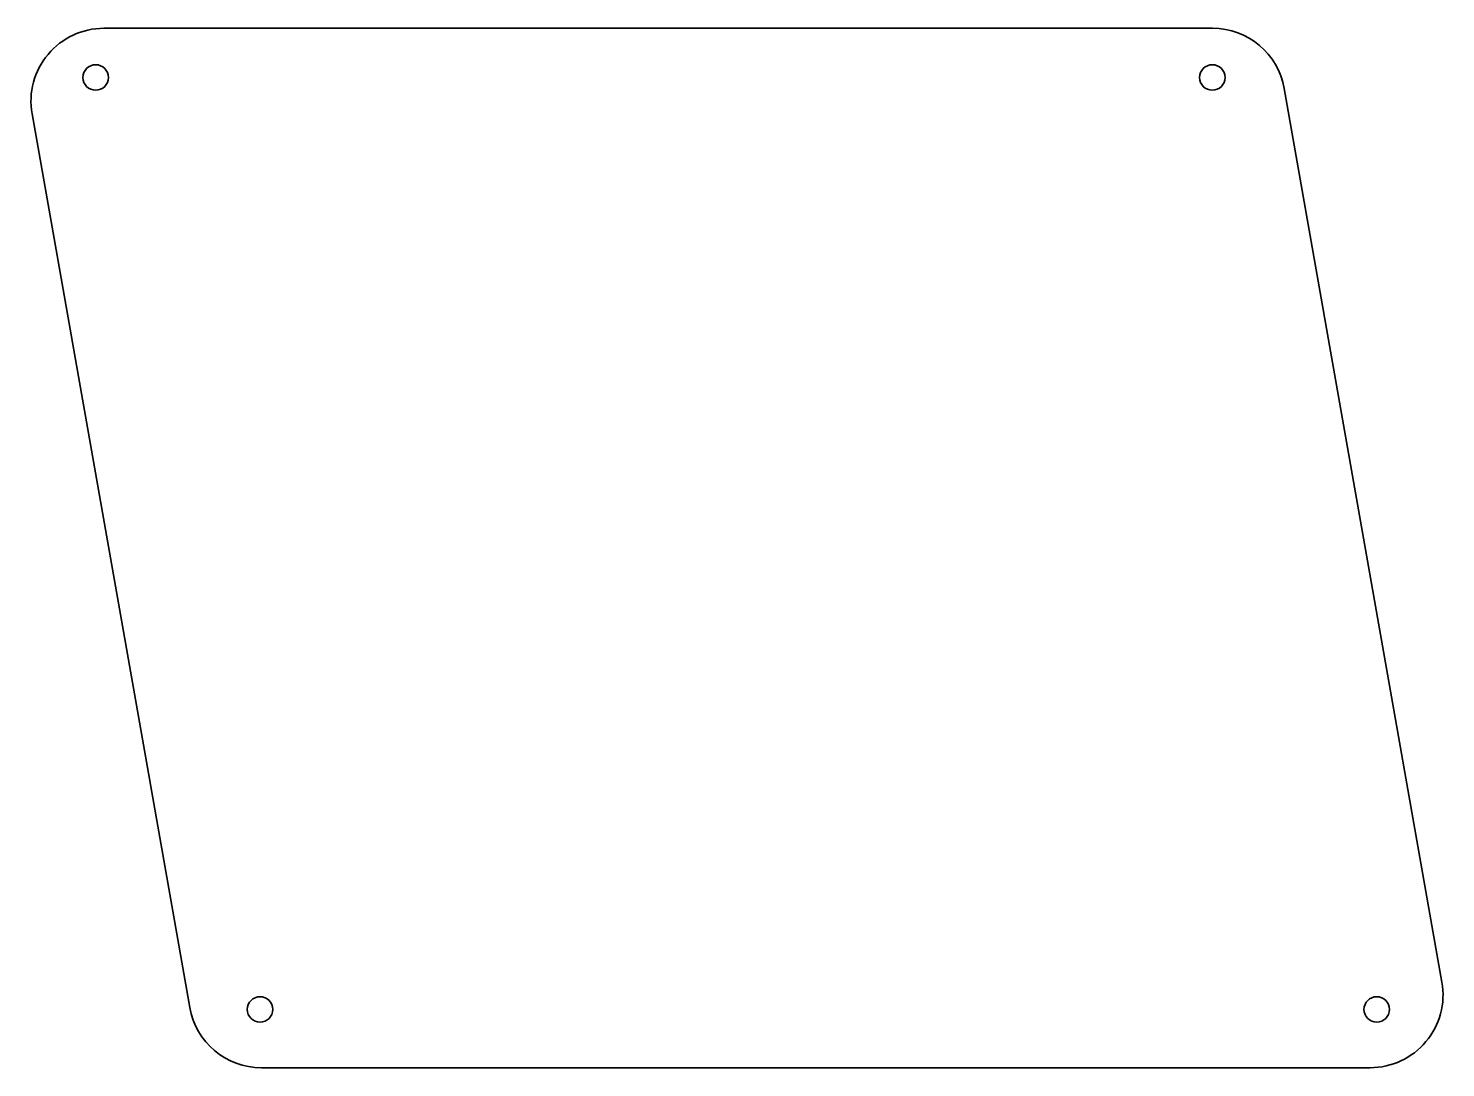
# Model space of a CAD drawing. Header units: millimetres. Extents: x -1 to 388, y 0 to 286.
import ezdxf

# ---------------------------------------------------------------- set-up
doc = ezdxf.new("R2010")
doc.units = ezdxf.units.MM
doc.layers.add('SIMUMAK Visible (ISO)', color=7, linetype='Continuous', lineweight=35)

# ---------------------------------------------------------------- blocks, each defined once
blk = doc.blocks.new('GLD-MAQ-03-BATAL01_Sheet_GLD-MAQ-03-BATAL01')
at = {"layer": 'SIMUMAK Visible (ISO)'}
for p, q in [((-173.84, 142.75), (130.55, 142.75)), ((150.24, 126.22), (193.53, -119.28)), ((-150.24, -126.22), (-193.53, 119.28)), ((173.84, -142.75), (-130.55, -142.75))]:
    blk.add_line(p, q, dxfattribs=at)
for centre in [(-176.08, 129.25), (130.5, 129.25), (-130.94, -126.75), (175.64, -126.75)]:
    blk.add_circle(centre, 3.5, dxfattribs=at)
at = {"layer": 'SIMUMAK Visible (ISO)', "extrusion": (0, 0, -1)}
for centre, start, end in [((173.84, 122.75), 350, 90), ((-130.55, 122.75), 90, 170), ((-173.84, -122.75), 170, 270), ((130.55, -122.75), 270, 350)]:
    blk.add_arc(centre, 20, start, end, dxfattribs=at)

msp = doc.modelspace()

# ---------------------------------------------------------------- block references
msp.add_blockref('GLD-MAQ-03-BATAL01_Sheet_GLD-MAQ-03-BATAL01', (193.78, 142.75))

doc.saveas('drawing.dxf')
